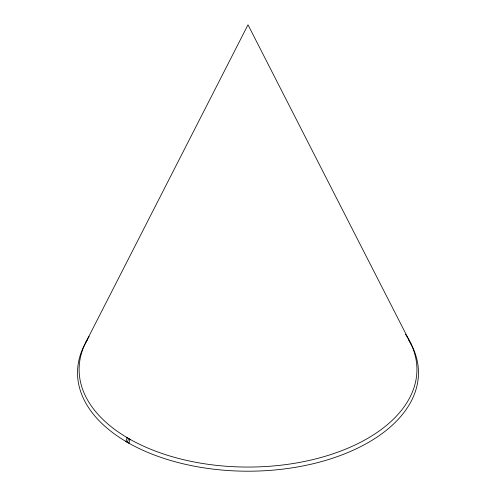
<?xml version="1.0" encoding="UTF-8"?>
<svg xmlns="http://www.w3.org/2000/svg" width="496" height="496" viewBox="0 0 496 496"><rect width="100%" height="100%" fill="white"/><g stroke="black" fill="none" stroke-linecap="round" stroke-linejoin="round"><path stroke-width="0.74" d="M130.088 439.338L128.941 443.232L125.928 441.49L127.075 437.602M408.406 339.456A170.475 98.419 0 0 1 341.57 455.049A170.475 98.419 0 0 1 131.279 444.515L127.435 442.364L128.557 438.483L124.862 436.282A168.907 97.52 0 0 1 83.192 348.248L85.827 342.327L248 24.8L411.711 345.334M87.395 339.388L85.827 342.327M87.742 338.811L89.119 336.493M128.557 438.483L132.364 440.615A168.907 97.52 0 0 0 342.488 450.387A168.907 97.52 0 0 0 405.474 334.242M127.05 437.615L130.064 439.357M127.435 442.364L123.709 440.138A170.475 98.419 0 0 1 87.612 339.425"/></g></svg>
